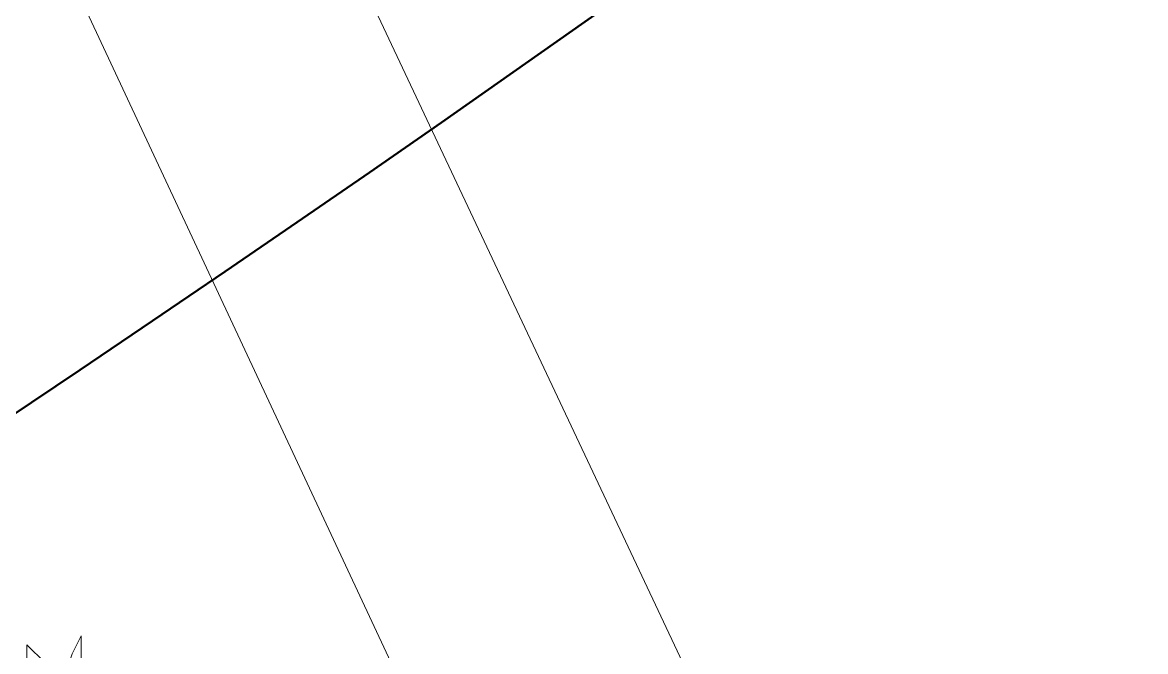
# Model space of a CAD drawing. Header units: millimetres. Extents: x 2529 to 2673, y 1639 to 1859.
# Drawn here: x 2631.405 to 2634.921, y 1721.165 to 1723.135 of the extents above; entities that cross this region are included whole.
import ezdxf

# ---------------------------------------------------------------- set-up
doc = ezdxf.new("R2010")
doc.units = ezdxf.units.MM
doc.layers.add('PDF_0', color=7, linetype='Continuous')
doc.layers.add('PDF_outline', color=7, linetype='Continuous')

msp = doc.modelspace()

# ---------------------------------------------------------------- linework, layer by layer
at = {"layer": 'PDF_0', "lineweight": 9}
for points in [[(2631.532, 1721.0731), (2631.5603, 1721.1578), (2631.5885, 1721.2143), (2631.5885, 1721.1296), (2631.5603, 1721.0166), (2631.532, 1721.0166)], [(2631.532, 1720.9602), (2631.4756, 1720.9602), (2631.4191, 1721.0731), (2631.4191, 1721.1861), (2631.4756, 1721.1296), (2631.5038, 1721.0449)]]:
    msp.add_lwpolyline(points, close=True, dxfattribs=at)
at = {"layer": 'PDF_0', "lineweight": 50}
msp.add_arc((2579.8577, 1798.7805), 92.5408, 276.216484, 319.878707, dxfattribs=at)
at = {"layer": 'PDF_outline', "lineweight": 9}
for points in [[(2634.3278, 1717.3455), (2631.0802, 1724.2924), (2629.8941, 1726.9187)], [(2631.9556, 1724.3489), (2633.5653, 1720.9319)]]:
    msp.add_lwpolyline(points, dxfattribs=at)

doc.saveas('drawing.dxf')
